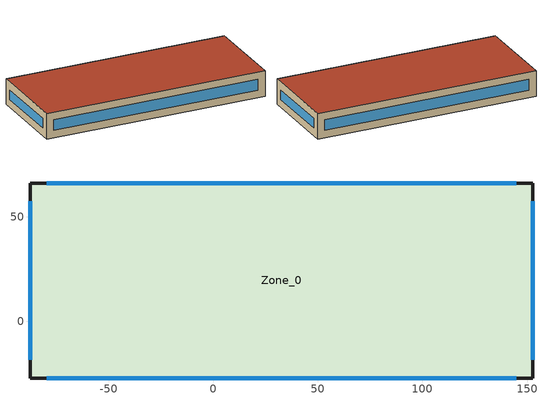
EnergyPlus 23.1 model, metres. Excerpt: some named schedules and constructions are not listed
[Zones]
Zone_0
 floor ground (Zone_0:f4UnderGroundSlabCF): -87.46,-27.04 -87.46,66.16 152.7,66.16 152.7,-27.04 z0
 wall outside (90.1-2019 Nonresidential CZ 4 Exterior Wall (Mass)): -87.46,-27.04 152.7,-27.04 152.7,66.16 -87.46,66.16 -87.46,-27.04 z0:27.67
 window (90.1-2019 Nonresidential CZ 0 Glazing (Operable)): -79.55,-27.04 144.79,-27.04 / 144.79,66.16 -79.55,66.16 z7.91:19.76; 152.7,-18.31 152.7,57.44 / -87.46,57.44 -87.46,-18.31 z8.73:18.94
 roof outside (90.1-2019 Nonresidential CZ 4 Exterior Roof (Mass)): -87.46,-27.04 152.7,-27.04 152.7,66.16 -87.46,66.16 z27.67
[Schedule:Day:Hourly]
717a41da-ffe7-4af1-9fac-dda5ccc8cb76: Fraction, 1, 0, 0, 0, 0, 0, 1, 0, 0, 0, 0, 1, 1, 1, 1, 1, 1, 1, 1, 1, 1, 1, 1, 1
ec3f7ab1-60f6-4629-ba52-d8ef03a434de: Fraction, 1, 1, 1, 0, 1, 0, 0, 1, 1, 1, 1, 0, 1, 0, 0, 0, 0, 0, 0, 1, 1, 1, 1, 1
7ab7b747-ad9e-4f04-a818-c447b2f3430d: Fraction, 1, 1, 1, 0, 0, 0, 1, 1, 1, 1, 1, 1, 0, 0, 0, 0, 1, 1, 1, 1, 1, 1, 1, 1
fe134514-286b-42bf-9ab6-536cfdbe8934: Fraction, 1, 0, 0, 0, 0, 1, 0, 0, 1, 1, 1, 0, 0, 0, 0, 0, 0, 0, 0, 1, 1, 1, 1, 1
4b04afbd-0a3b-4075-bf84-5006bbe85b22: Fraction, 1, 1, 0, 0, 0, 1, 1, 0, 1, 1, 0, 0, 0, 0, 0, 0, 0, 0, 0, 0, 1, 1, 1, 1
dc261948-b807-4291-8a62-a28e4d607e17: Fraction, 1, 1, 1, 1, 1, 1, 1, 0, 1, 1, 0, 0, 0, 0, 0, 0, 1, 0, 0, 0, 0, 0, 1, 1
262e92c8-e6ae-4ebe-bec4-6f29e294055d: Fraction, 1, 1, 1, 1, 1, 1, 1, 1, 1, 0, 1, 0, 0, 0, 1, 1, 1, 1, 1, 1, 1, 1, 0, 0
3d95da10-de1d-4553-810f-1eea0107d205: Fraction, 0, 0, 0, 0, 0, 0, 0, 0, 0, 1, 0, 1, 1, 0, 1, 1, 1, 1, 1, 0, 1, 1, 1, 0
e7a18dd5-fa11-440c-906b-d237decea714: Fraction, 0, 0, 0, 0, 0, 0, 0, 0, 1, 1, 1, 0, 0, 0, 1, 1, 0, 0, 1, 1, 1, 1, 1, 0
57d26041-5fd2-4acf-bebb-1727cf06b7f0: Fraction, 1, 1, 1, 1, 1, 1, 1, 1, 1, 1, 0, 1, 0, 0, 0, 1, 1, 1, 1, 1, 1, 1, 1, 1
39504725-2fe0-4df6-b784-4f56adefe891: Fraction, 1, 0, 0, 0, 0, 0, 0, 0, 0, 1, 0, 0, 0, 0, 0, 1, 1, 1, 1, 0, 1, 0, 0, 0
191191f6-5de9-4ce2-9f15-d7f12dbf4590: Fraction, 1, 1, 1, 1, 0, 0, 0, 0, 0, 0, 0, 1, 1, 1, 1, 1, 1, 1, 0, 1, 1, 1, 1, 1
c470fd26-3a3d-46a1-8b84-1748552a26db: Fraction, 1, 0, 1, 1, 0, 1, 1, 0, 1, 1, 0, 0, 0, 1, 1, 0, 1, 1, 1, 1, 1, 1, 1, 1
7d842eaf-5835-4c8c-9834-2a2c727a0b77: Fraction, 1, 1, 1, 1, 0, 0, 0, 0, 1, 1, 0, 0, 1, 1, 1, 1, 1, 1, 1, 1, 1, 1, 1, 1
dbfd0c5f-44c8-4c5d-884c-12a0a25fd249: Fraction, 1, 1, 1, 1, 1, 0, 1, 1, 1, 0, 1, 0, 0, 0, 0, 0, 1, 1, 1, 1, 1, 1, 1, 0
852de672-05df-432d-babb-a512d75d9fec: Fraction, 0, 0, 0, 0, 0, 0, 0, 0, 1, 0, 0, 0, 0, 0, 0, 0, 1, 1, 1, 1, 1, 1, 1, 1
044fd030-34a2-48f2-9beb-1f5cd5e6fb20: Fraction, 1, 1, 1, 1, 1, 1, 1, 1, 1, 0, 0, 0, 0, 0, 0, 1, 1, 1, 1, 1, 1, 1, 1, 1
245274f5-88d8-4b88-a404-b74161f12ca3: Fraction, 1, 0, 1, 1, 0, 0, 0, 0, 1, 0, 0, 0, 0, 0, 0, 0, 0, 0, 1, 1, 1, 1, 1, 1
2a82fbba-32b3-41a7-88ee-c701e1125dcc: Fraction, 1, 1, 0, 0, 0, 0, 0, 0, 1, 1, 1, 1, 1, 0, 1, 0, 0, 1, 1, 1, 1, 1, 1, 1
1cf30e80-318c-44b8-854b-9f9cfd00adb3: Fraction, 1, 1, 0, 0, 0, 0, 0, 0, 0, 0, 1, 1, 1, 1, 1, 1, 1, 1, 1, 1, 0, 1, 1, 1
16ca8615-04ef-446c-878c-a811ebf08565: Fraction, 0, 0, 0, 0, 0, 1, 1, 1, 1, 1, 1, 0, 0, 0, 0, 0, 0, 1, 1, 1, 1, 1, 1, 1
3db02edd-9937-4fc6-94fb-e2e689e10a45: Fraction, 1, 0, 0, 0, 0, 0, 0, 1, 1, 1, 1, 1, 1, 1, 1, 1, 0, 0, 0, 0, 0, 0, 0, 0
a9a54546-6330-4667-9d32-92b8829f63e9: Fraction, 1, 0, 1, 1, 0, 1, 1, 1, 1, 1, 1, 1, 0, 1, 1, 1, 1, 1, 1, 1, 1, 1, 1, 1
32127013-a4dd-49f1-8e1d-c90d5e5fec17: Fraction, 1, 0, 0, 0, 0, 0, 0, 0, 0, 0, 1, 1, 1, 1, 1, 0, 0, 1, 1, 1, 1, 1, 1, 1
8476f279-2df9-4d87-9dbf-50be2a4851ee: Fraction, 0, 0, 0, 1, 0, 0, 0, 0, 1, 1, 0, 0, 0, 0, 0, 0, 0, 0, 1, 1, 1, 1, 1, 1
6dc17dce-8948-4c42-b467-2d97d1337122: Fraction, 1, 0, 1, 1, 1, 1, 1, 1, 1, 1, 0, 1, 1, 1, 0, 0, 0, 0, 0, 1, 1, 1, 1, 0
c53a5300-ce9d-4195-9e7c-9492ed0459ce: Fraction, 0, 0, 0, 0, 0, 1, 0, 0, 0, 1, 1, 1, 1, 0, 0, 1, 1, 1, 1, 1, 1, 1, 1, 0
d468c333-069f-4cca-9ff7-a5e9266f29f5: Fraction, 0, 0, 0, 0, 0, 0, 1, 1, 1, 1, 1, 0, 0, 0, 0, 0, 0, 1, 1, 1, 1, 1, 1, 1
ec7ac577-2442-4894-b6fa-31a569578932: Fraction, 1, 0, 0, 0, 0, 0, 0, 1, 1, 1, 1, 0, 0, 0, 0, 1, 1, 1, 1, 1, 1, 1, 1, 1
8f59c90f-1d62-4aeb-a3e7-011068e1d1aa: Fraction, 1, 1, 0, 0, 0, 0, 0, 1, 1, 1, 0, 0, 0, 0, 1, 1, 1, 1, 1, 1, 1, 1, 1, 1
9df1cf1c-4efd-4313-a1a1-aa12ee877e87: Fraction, 0, 0, 0, 0, 0, 0, 0, 1, 1, 0, 0, 0, 1, 1, 1, 1, 1, 1, 1, 1, 1, 1, 1, 1
64fa84e0-e3e6-4df5-9b56-e1e0c3e93efd: Fraction, 0, 0, 0, 0, 0, 0, 0, 0, 1, 0, 0, 1, 1, 1, 0, 0, 1, 1, 1, 1, 1, 1, 1, 1
d68ad467-4783-4696-8718-fa98da7a48ab: Fraction, 1, 1, 1, 0, 0, 0, 1, 1, 1, 0, 0, 0, 0, 0, 0, 0, 0, 0, 1, 1, 1, 1, 1, 1
0f1c64c0-de80-4270-9deb-121a3e24d5b9: Fraction, 1, 1, 1, 1, 1, 1, 1, 0, 0, 0, 0, 1, 1, 1, 1, 1, 1, 1, 1, 1, 1, 1, 1, 0
68f1c721-51ef-4fde-b8dc-0ae52e49ce34: Fraction, 0, 0, 0, 0, 0, 0, 0, 0, 1, 1, 1, 0, 0, 0, 0, 1, 1, 1, 0, 0, 0, 0, 0, 0
7ed7c955-26e7-4935-978f-42ca0708ca37: Fraction, 0, 0, 0, 0, 0, 0, 0, 0, 0, 0, 0, 0, 0, 0, 0, 1, 1, 1, 1, 0, 0, 0, 1, 0
9840201e-6b5d-43aa-a6fc-16c6d9adba59: Fraction, 0, 0, 0, 0, 0, 0, 0, 0, 1, 1, 0, 0, 1, 0, 1, 1, 1, 1, 1, 1, 1, 1, 1, 0
9f804358-deeb-47ad-84c9-c0f9822b9f85: Fraction, 0, 0, 0, 0, 0, 0, 0, 1, 1, 1, 0, 1, 1, 1, 1, 1, 1, 1, 1, 0, 0, 0, 0, 0
9c954632-15ea-49aa-8575-3c788d749ff2: Fraction, 0, 0, 0, 0, 0, 1, 1, 1, 1, 1, 0, 0, 0, 0, 0, 0, 0, 1, 1, 1, 1, 1, 1, 1
bc003f52-6ca1-4c3a-8d50-098ca9a2326e: Fraction, 0, 0, 0, 0, 0, 0, 0, 0, 0, 0, 1, 1, 1, 1, 1, 1, 0, 1, 1, 1, 1, 1, 1, 1
ff9e3698-7997-4781-97b9-66d7f2305022: Fraction, 0, 0, 0, 0, 0, 0, 0, 0, 0, 0, 0, 0, 1, 1, 1, 1, 1, 1, 1, 1, 1, 0, 0, 0
f91e47ff-e7b7-4f4a-8e63-dc424d119a68: Fraction, 0, 0, 0, 0, 0, 0, 0, 1, 1, 1, 0, 0, 0, 0, 0, 0, 0, 1, 1, 1, 1, 0, 0, 0
4b8c2cc4-aee9-4d6c-a1b6-73be3df62073: Fraction, 0, 0, 0, 0, 0, 0, 0, 0, 1, 1, 0, 0, 0, 0, 1, 0, 0, 0, 0, 0, 0, 0, 0, 0
08e4f972-2154-4abc-8bcd-089b311340fa: Fraction, 0, 0, 0, 0, 0, 0, 0, 0, 0, 1, 1, 1, 1, 0, 1, 1, 1, 1, 1, 1, 1, 1, 1, 1
b77cdc18-57a1-47d1-a619-1a80fc80b55c: Fraction, 0, 0, 0, 0, 0, 0, 0, 0, 1, 0, 0, 0, 0, 0, 0, 0, 0, 1, 0, 0, 0, 0, 0, 0
42ff8091-fe4c-4a4f-8e9c-29afd01f2412: Fraction, 0, 0, 0, 0, 0, 0, 0, 0, 1, 1, 0, 0, 0, 0, 0, 0, 1, 1, 1, 1, 1, 1, 0, 0
2d2ea933-c9f2-470f-ab33-1f053ed2f92a: Fraction, 0, 0, 0, 0, 0, 0, 0, 1, 1, 1, 0, 0, 0, 1, 1, 1, 1, 0, 0, 0, 0, 0, 0, 0
0bb8fb8e-b865-49cd-aaae-604dddab8188: Fraction, 0, 0, 0, 0, 0, 0, 0, 0, 1, 1, 0, 0, 0, 0, 0, 0, 0, 1, 1, 1, 1, 1, 1, 0
636ce8ac-780f-45d0-8298-25a76ff348b0: Fraction, 0, 0, 0, 0, 1, 0, 0, 1, 1, 1, 1, 0, 0, 0, 0, 0, 1, 1, 1, 1, 1, 1, 1, 1
650d6046-1f4c-40a1-ae37-2a9228be757c: Fraction, 1, 1, 1, 1, 1, 0, 0, 0, 1, 1, 1, 1, 1, 0, 1, 1, 1, 1, 1, 1, 1, 1, 1, 1
cade518a-9967-48b3-95dd-43aae9e8e40e: Fraction, 0, 0, 0, 0, 0, 0, 0, 0, 1, 1, 0, 0, 0, 0, 1, 1, 1, 1, 1, 1, 1, 1, 1, 1
936be2bc-88fd-4d8a-ac12-7951110f2a98: Fraction, 1, 1, 1, 1, 1, 1, 1, 0, 1, 1, 1, 1, 1, 0, 1, 1, 1, 1, 1, 1, 1, 1, 0, 0
3aae77c5-d6c5-4d83-8120-a8c4eee41a79: Fraction, 0, 0, 0, 0, 0, 0, 0, 0, 1, 1, 1, 0, 1, 1, 1, 1, 1, 1, 1, 1, 1, 0, 0, 0
84d3d953-9bb9-4a62-8d1a-13d2a3dbb6d0: Fraction, 0, 0, 0, 0, 0, 0, 0, 0, 1, 1, 1, 1, 0, 0, 0, 1, 1, 1, 1, 1, 1, 1, 0, 0
de4f0485-656e-426f-99a3-b30d14774593: Fraction, 0, 0, 0, 0, 0, 0, 0, 0, 0, 1, 1, 1, 0, 0, 1, 1, 1, 1, 1, 0, 0, 0, 0, 0
5e64e222-3733-4e0f-a430-91cac958cb3a: Fraction, 0, 0, 0, 0, 0, 0, 0, 0, 1, 0, 1, 1, 0, 0, 0, 0, 0, 0, 0, 0, 0, 0, 0, 0
e5f4d583-a0fd-4136-a6ef-ed2918c56dc0: Fraction, 0, 0, 0, 0, 0, 0, 0, 0, 1, 1, 0, 1, 1, 1, 1, 1, 1, 1, 0, 0, 0, 0, 0, 0
99e941f2-29a9-4fe4-adc0-21bb64176344: Fraction, 0, 0, 0, 0, 0, 0, 0, 0, 0, 1, 1, 1, 1, 0, 1, 1, 1, 1, 0, 0, 0, 0, 0, 0
70d297ae-8cd3-4d59-bc66-a4fc49fa5669: Fraction, 0, 0, 0, 0, 0, 0, 0, 0, 0, 1, 1, 1, 0, 1, 1, 1, 1, 1, 1, 1, 1, 1, 1, 0
28545a8b-091b-457d-aa02-02b9aae302a6: Fraction, 0, 0, 0, 0, 0, 0, 0, 0, 0, 1, 1, 1, 0, 0, 0, 0, 1, 0, 0, 0, 0, 0, 0, 0
6d664dcb-d4e7-4471-b960-98d419d14b42: Fraction, 0, 0, 0, 0, 0, 0, 0, 0, 1, 1, 0, 0, 1, 1, 1, 1, 0, 0, 0, 0, 0, 0, 0, 0
0ebb14dc-a86e-4e33-be68-1149d194d8f2: Fraction, 0, 0, 0, 0, 0, 0, 0, 0, 1, 1, 1, 1, 0, 0, 0, 0, 0, 0, 0, 0, 0, 0, 0, 0
1c7be9b5-f4ae-4cdd-8c68-dd4a9faf1da6: Fraction, 0, 0, 0, 0, 0, 0, 0, 0, 1, 1, 1, 1, 1, 1, 1, 0, 0, 0, 0, 0, 0, 0, 0, 0
d582349a-febf-4e87-bfdf-53cf6892c641: Fraction, 0, 0, 0, 0, 0, 0, 0, 0, 0, 0, 0, 0, 0, 0, 0, 1, 1, 1, 0, 0, 0, 0, 0, 0
a934b9b6-5192-4efd-8442-7eb44e308055: Fraction, 0, 0, 0, 0, 0, 0, 0, 0, 1, 0, 0, 0, 0, 0, 0, 0, 0, 0, 0, 0, 0, 0, 0, 0
ef7dc839-5c17-4382-87eb-43eff6aec46a: Fraction, 0, 0, 0, 0, 0, 0, 0, 0, 0, 1, 1, 1, 1, 1, 1, 1, 0, 0, 1, 1, 1, 1, 0, 0
b43604e9-5c68-4aad-884b-03f6b6e98421: Fraction, 0, 0, 0, 0, 0, 0, 0, 1, 1, 1, 0, 0, 0, 0, 0, 0, 0, 1, 1, 1, 1, 1, 1, 1
85ad1b2d-827d-4722-8f78-65d7362f4822: Fraction, 1, 0, 0, 0, 0, 0, 0, 0, 1, 1, 0, 1, 0, 0, 0, 1, 1, 1, 1, 1, 1, 1, 1, 0
8f6438df-8ff1-4f1d-8606-e82f4493487f: Fraction, 0, 0, 0, 0, 0, 0, 0, 0, 1, 1, 1, 0, 0, 0, 1, 1, 1, 0, 0, 0, 0, 0, 0, 0
1429368b-313c-4ec6-84f8-8433542c9990: Fraction, 0, 0, 0, 0, 0, 0, 0, 0, 1, 1, 0, 0, 0, 0, 0, 0, 0, 0, 1, 1, 1, 1, 0, 0
ca68e81c-5b8a-49c4-bb1a-1365209225a0: Fraction, 0, 0, 0, 0, 0, 0, 0, 0, 1, 1, 0, 1, 1, 1, 0, 0, 0, 0, 0, 0, 0, 0, 0, 0
adfd528d-8058-4eb6-9514-a3ec7367f503: Fraction, 0, 0, 0, 0, 0, 0, 0, 0, 1, 1, 1, 0, 0, 1, 1, 1, 1, 1, 1, 1, 0, 0, 0, 0
1d4e2928-54df-4a38-a073-ce61a3be9138: Fraction, 0, 0, 0, 0, 0, 0, 0, 0, 1, 1, 0, 0, 0, 0, 1, 1, 0, 1, 1, 1, 1, 0, 0, 0
ae94a0ab-5d82-4c69-8417-efd872964e08: Fraction, 0, 0, 0, 0, 0, 0, 0, 0, 0, 1, 0, 0, 0, 0, 0, 0, 0, 1, 1, 1, 1, 1, 0, 0
76c0017a-1b71-4a88-8d07-ce2e6f7c4ecf: Fraction, 0, 0, 0, 0, 0, 0, 0, 0, 1, 1, 0, 0, 0, 1, 0, 0, 1, 1, 0, 0, 0, 0, 0, 0
4f7fad6f-a7f1-4606-87b5-e5414d1bf4df: Fraction, 0, 0, 0, 0, 0, 0, 0, 0, 0, 1, 1, 1, 1, 0, 1, 1, 1, 1, 1, 1, 1, 0, 0, 0
e591abab-4217-4ab4-8263-263071c4c640: Fraction, 0, 0, 0, 0, 0, 0, 0, 0, 1, 1, 1, 0, 0, 0, 0, 1, 1, 1, 1, 1, 1, 1, 1, 1
36498e5a-567a-4fa5-aab9-c6e7c76c6094: Fraction, 1, 0, 0, 0, 0, 0, 0, 1, 1, 1, 0, 0, 0, 0, 1, 1, 1, 1, 1, 1, 0, 0, 0, 1
102e40df-3d27-47bd-b632-3a61bde901f9: Fraction, 1, 1, 1, 1, 1, 1, 1, 1, 1, 1, 1, 0, 0, 1, 1, 0, 1, 1, 1, 1, 1, 1, 1, 1
13f67087-9d5a-4f05-98bf-c85406d81a6b: Fraction, 1, 1, 1, 1, 1, 1, 1, 1, 1, 1, 1, 0, 0, 0, 0, 1, 1, 1, 1, 1, 1, 1, 1, 1
d39f9d4c-c4f1-4d17-9ff0-dfc84307ed2e: Fraction, 1, 1, 1, 1, 1, 1, 1, 1, 1, 1, 1, 0, 1, 1, 1, 1, 1, 1, 1, 1, 1, 1, 1, 1
3f9305d3-aec2-4c55-acb5-45271be9b62a: Fraction, 1, 1, 1, 1, 0, 1, 1, 1, 1, 1, 1, 0, 0, 0, 1, 1, 1, 1, 1, 1, 1, 1, 1, 1
26de2bf0-ce6c-42b0-bd17-18efd2da4b35: Fraction, 1, 1, 1, 1, 0, 1, 1, 1, 1, 1, 1, 0, 0, 0, 1, 0, 0, 0, 1, 1, 0, 0, 0, 0
5792ed6c-1513-4d0c-a812-1265d99e1727: Fraction, 0, 0, 0, 1, 0, 0, 0, 0, 1, 0, 0, 0, 0, 0, 0, 0, 0, 0, 0, 0, 0, 0, 0, 0
9e7b21ad-5c1d-47d6-a5be-3a75f3c6f9c7: Fraction, 0, 0, 0, 0, 0, 0, 0, 0, 0, 1, 1, 1, 0, 0, 1, 1, 0, 0, 0, 0, 0, 0, 0, 0
bb2b706d-6ed4-4aed-9363-7680b9f17752: Fraction, 0, 0, 0, 0, 0, 0, 0, 0, 0, 1, 1, 0, 0, 1, 0, 1, 0, 0, 1, 0, 1, 1, 0, 1
54b0c608-395a-472c-ab84-e7245d627007: Fraction, 1, 0, 0, 0, 0, 0, 0, 0, 0, 0, 0, 0, 0, 1, 1, 1, 1, 1, 1, 1, 0, 0, 0, 0
da6dab6d-d5e6-4160-b5d7-9863528dcace: Fraction, 0, 0, 0, 0, 0, 0, 0, 0, 0, 0, 0, 0, 1, 1, 1, 1, 1, 1, 1, 0, 0, 0, 0, 0
80bb3123-e2f7-48a7-a40a-2b1f3792e924: Fraction, 0, 0, 0, 0, 0, 0, 0, 0, 0, 0, 0, 0, 0, 0, 1, 0, 0, 0, 1, 0, 0, 0, 0, 0
04ad171d-1c60-4eab-ad27-120c50318ed8: Fraction, 0, 0, 0, 0, 0, 0, 0, 0, 0, 1, 1, 1, 1, 1, 1, 1, 1, 1, 1, 1, 0, 0, 0, 0
7ee02647-a881-449b-a010-8d8439dda956: Fraction, 0, 0, 0, 0, 0, 0, 0, 0, 1, 1, 1, 1, 0, 0, 0, 0, 1, 1, 1, 1, 1, 1, 0, 1
e7fda1cf-6d02-472a-b21e-01fd1c0ad5c8: Fraction, 0, 0, 0, 0, 0, 0, 0, 0, 0, 0, 1, 0, 0, 0, 0, 1, 1, 1, 1, 1, 0, 0, 0, 1
7770f61e-83d6-4584-b773-29acdb7f5429: Fraction, 0, 0, 0, 0, 0, 0, 0, 0, 0, 1, 1, 1, 1, 0, 0, 0, 0, 0, 0, 0, 0, 0, 0, 0
50bb8341-f6e4-4ace-9613-0e08f359545a: Fraction, 0, 0, 0, 0, 0, 0, 0, 0, 0, 0, 1, 1, 1, 1, 1, 1, 1, 0, 1, 0, 0, 0, 0, 0
eef74e7f-2d64-46d5-a737-ea3276ac03a4: Fraction, 0, 0, 0, 0, 0, 0, 0, 0, 1, 1, 1, 1, 0, 1, 0, 1, 0, 0, 0, 0, 1, 0, 0, 0
74764778-7f76-423e-bfb3-d3d89d6404bd: Fraction, 0, 0, 0, 0, 0, 0, 0, 0, 1, 1, 1, 1, 0, 1, 1, 1, 1, 1, 1, 1, 1, 0, 0, 0
36a13245-10cb-4293-ad92-1a131736df52: Fraction, 0, 0, 0, 0, 0, 0, 0, 0, 1, 1, 1, 0, 1, 0, 0, 1, 1, 1, 1, 1, 1, 1, 1, 0
8ee180a2-a3cc-436f-b12c-4cc391bba253: Fraction, 0, 0, 1, 1, 0, 0, 1, 0, 1, 1, 1, 1, 0, 1, 1, 1, 1, 1, 1, 1, 1, 1, 1, 1
b765acc2-5b41-467a-9309-1f7015b0bb0f: Fraction, 1, 1, 0, 1, 1, 1, 0, 1, 1, 1, 1, 1, 1, 0, 0, 1, 1, 1, 1, 1, 1, 1, 1, 1
5ba55ae0-ae3b-4697-ab5f-fa83a7f7a779: Fraction, 1, 1, 1, 1, 1, 1, 1, 1, 1, 1, 1, 0, 0, 0, 0, 0, 1, 1, 1, 1, 1, 1, 0, 1
4fc97d4a-3b6e-4156-bc0b-b2d093087a8c: Fraction, 0, 0, 1, 1, 0, 1, 1, 0, 1, 1, 1, 0, 0, 0, 0, 1, 1, 1, 1, 1, 1, 1, 1, 1
95c5bf19-4273-4789-80ab-9bbb6cbe3ff5: Fraction, 1, 0, 1, 0, 0, 0, 0, 0, 1, 1, 1, 0, 0, 0, 0, 0, 1, 1, 1, 1, 1, 1, 1, 1
0b6d3868-2062-464f-bb80-4f148befed11: Fraction, 1, 0, 0, 0, 0, 0, 0, 0, 1, 1, 1, 1, 0, 0, 0, 0, 1, 1, 1, 1, 1, 1, 1, 1
4a9c0bbd-bbaf-4721-979e-bc3c71c047d7: Fraction, 1, 1, 1, 0, 0, 1, 1, 0, 1, 1, 1, 0, 0, 0, 0, 0, 1, 1, 1, 1, 1, 1, 1, 1
5547e62f-0fd4-468a-87d6-8cd2a4c8a666: Fraction, 1, 0, 0, 0, 0, 1, 1, 0, 1, 1, 1, 1, 1, 1, 1, 1, 1, 1, 1, 1, 1, 1, 0, 0
[Schedule:Year]
CoolAvail_Zone_0: Fraction, CoolAvail_Zone_0_0, 1, 1, 1, 7, CoolAvail_Zone_0_1, 1, 8, 1, 14, CoolAvail_Zone_0_2, 1, 15, 1, 21, CoolAvail_Zone_0_3, 1, 22, 1, 28, CoolAvail_Zone_0_4, 1, 29, 2, 4, CoolAvail_Zone_0_5, 2, 5, 2, 11, CoolAvail_Zone_0_6, 2, 12, 2, 18, CoolAvail_Zone_0_7, 2, 19, 2, 25, CoolAvail_Zone_0_8, 2, 26, 3, 4, CoolAvail_Zone_0_9, 3, 5, 3, 11, CoolAvail_Zone_0_10, 3, 12, 3, 18, CoolAvail_Zone_0_11, 3, 19, 3, 25, CoolAvail_Zone_0_12, 3, 26, 4, 1, CoolAvail_Zone_0_13, 4, 2, 4, 8, CoolAvail_Zone_0_14, 4, 9, 4, 15, CoolAvail_Zone_0_15, 4, 16, 4, 22, CoolAvail_Zone_0_16, 4, 23, 4, 29, CoolAvail_Zone_0_17, 4, 30, 5, 6, CoolAvail_Zone_0_18, 5, 7, 5, 13, CoolAvail_Zone_0_19, 5, 14, 5, 20, CoolAvail_Zone_0_20, 5, 21, 5, 27, CoolAvail_Zone_0_21, 5, 28, 6, 3, CoolAvail_Zone_0_22, 6, 4, 6, 10, CoolAvail_Zone_0_23, 6, 11, 6, 17, CoolAvail_Zone_0_24, 6, 18, 6, 24, CoolAvail_Zone_0_25, 6, 25, 7, 1, CoolAvail_Zone_0_26, 7, 2, 7, 8, CoolAvail_Zone_0_27, 7, 9, 7, 15, CoolAvail_Zone_0_28, 7, 16, 7, 22, CoolAvail_Zone_0_29, 7, 23, 7, 29, CoolAvail_Zone_0_30, 7, 30, 8, 5, CoolAvail_Zone_0_31, 8, 6, 8, 12, CoolAvail_Zone_0_32, 8, 13, 8, 19, CoolAvail_Zone_0_33, 8, 20, 8, 26, CoolAvail_Zone_0_34, 8, 27, 9, 2, CoolAvail_Zone_0_35, 9, 3, 9, 9, CoolAvail_Zone_0_36, 9, 10, 9, 16, CoolAvail_Zone_0_37, 9, 17, 9, 23, CoolAvail_Zone_0_38, 9, 24, 9, 30, CoolAvail_Zone_0_39, 10, 1, 10, 7, CoolAvail_Zone_0_40, 10, 8, 10, 14, CoolAvail_Zone_0_41, 10, 15, 10, 21, CoolAvail_Zone_0_42, 10, 22, 10, 28, CoolAvail_Zone_0_43, 10, 29, 11, 4, CoolAvail_Zone_0_44, 11, 5, 11, 11, CoolAvail_Zone_0_45, 11, 12, 11, 18, CoolAvail_Zone_0_46, 11, 19, 11, 25, CoolAvail_Zone_0_47, 11, 26, 12, 2, CoolAvail_Zone_0_48, 12, 3, 12, 9, CoolAvail_Zone_0_49, 12, 10, 12, 16, CoolAvail_Zone_0_50, 12, 17, 12, 23, CoolAvail_Zone_0_51, 12, 24, 12, 30, CoolAvail_Zone_0_52, 12, 31, 12, 31
[Schedule:Week:Daily]
CoolAvail_Zone_0_0: b90f37d2-93bd-4d8c-87e0-da1bc30338cf, 8873696e-14f9-4f57-8c2a-c3eae6c29d9b, fba49f59-9e97-476e-a9a8-b007af618a35, c3849a88-d7cd-4bb4-9b65-a3e5bc042ea5, e88699e4-e7c1-4590-a639-6cbb98bb90ae, 5d760b63-c2fe-4157-adfe-b9d921167067, a573ff58-95dc-4000-a53b-70144ae31664, b90f37d2-93bd-4d8c-87e0-da1bc30338cf, b90f37d2-93bd-4d8c-87e0-da1bc30338cf, b90f37d2-93bd-4d8c-87e0-da1bc30338cf, b90f37d2-93bd-4d8c-87e0-da1bc30338cf, b90f37d2-93bd-4d8c-87e0-da1bc30338cf
CoolAvail_Zone_0_1: f5cd93db-217b-4d89-aaef-cd0fb14f1732, 37cdba41-ba38-49c6-88fc-44df24b39b2f, b5712260-5373-494c-a05a-cc99c3dd4250, 755a5cde-aa8e-4045-90a8-3859c4101e25, a801f276-dad1-4af7-824e-e70dce448c17, e4be70d9-d401-4c7d-839c-a5ce731b474c, fd1fb38a-4fc0-4412-b943-ce6f0f62e98f, f5cd93db-217b-4d89-aaef-cd0fb14f1732, f5cd93db-217b-4d89-aaef-cd0fb14f1732, f5cd93db-217b-4d89-aaef-cd0fb14f1732, f5cd93db-217b-4d89-aaef-cd0fb14f1732, f5cd93db-217b-4d89-aaef-cd0fb14f1732
CoolAvail_Zone_0_2: ee29af10-8838-4828-a821-1646a0d1b14f, 6c95752f-16b3-4676-9e99-b1cbddb2f830, a801f276-dad1-4af7-824e-e70dce448c17, ed76673f-ec53-4f56-8deb-11926d4c27e2, 8873696e-14f9-4f57-8c2a-c3eae6c29d9b, 33df6b2b-ad1b-4fbb-8709-641094392cc0, 50c3866d-986d-45c7-a81b-77f5d9633d01, ee29af10-8838-4828-a821-1646a0d1b14f, ee29af10-8838-4828-a821-1646a0d1b14f, ee29af10-8838-4828-a821-1646a0d1b14f, ee29af10-8838-4828-a821-1646a0d1b14f, ee29af10-8838-4828-a821-1646a0d1b14f
CoolAvail_Zone_0_3: 1fbc89aa-aef2-448b-9c41-faed0cdbd883, a5c3b8ee-9ac3-4963-a4e4-bdb6e5bdeb3b, faa4d111-16cd-4378-ab84-9563b76d1b32, 8e6ce201-642d-415c-84eb-fdd4815ca7a7, 47d13c08-12f5-4b4f-a987-f3f7675d4e70, b90f37d2-93bd-4d8c-87e0-da1bc30338cf, c47da5bb-5d03-4faf-8273-ccc85d4ffb94, 1fbc89aa-aef2-448b-9c41-faed0cdbd883, 1fbc89aa-aef2-448b-9c41-faed0cdbd883, 1fbc89aa-aef2-448b-9c41-faed0cdbd883, 1fbc89aa-aef2-448b-9c41-faed0cdbd883, 1fbc89aa-aef2-448b-9c41-faed0cdbd883
CoolAvail_Zone_0_4: 590fa70b-219e-4fd5-acdb-afdfc18113b2, 52c7664b-7306-40e5-9988-c376de1cc327, 95434349-5f57-4402-9dd2-946d0129e0d8, 69c72c3e-49b7-4550-8100-e9830548dd3c, b9dffdee-59bf-42b2-b78e-e464d7f30957, 84890267-0b21-41a5-85ff-46bbdfb33b9b, 52c7664b-7306-40e5-9988-c376de1cc327, 590fa70b-219e-4fd5-acdb-afdfc18113b2, 590fa70b-219e-4fd5-acdb-afdfc18113b2, 590fa70b-219e-4fd5-acdb-afdfc18113b2, 590fa70b-219e-4fd5-acdb-afdfc18113b2, 590fa70b-219e-4fd5-acdb-afdfc18113b2
CoolAvail_Zone_0_5: d7c21d63-570a-47e5-8fa0-aa8dc00dfef7, 26c1abac-1264-48fb-a89a-ae0d91ddf282, c8e0d3f2-1e59-48f0-83e5-00d0ec881018, 6177e197-4b1b-4140-bf21-8628714ac24d, 043ef55a-2cbb-4720-b28a-36a3b8f8bcb7, 9e72141a-b856-4dc1-9fa0-7e47550ac8f8, 1a819f84-c57d-463d-b097-8db83fe48ef5, d7c21d63-570a-47e5-8fa0-aa8dc00dfef7, d7c21d63-570a-47e5-8fa0-aa8dc00dfef7, d7c21d63-570a-47e5-8fa0-aa8dc00dfef7, d7c21d63-570a-47e5-8fa0-aa8dc00dfef7, d7c21d63-570a-47e5-8fa0-aa8dc00dfef7
CoolAvail_Zone_0_6: da7d1df2-8323-4e4c-a684-b13be67e3eb2, 7068089c-5e81-467b-9aa3-a9af426c58fb, 2b9ebde3-656b-4f7a-b9b2-25f0d6bf90bc, 1e11088e-ea5f-4cb1-b0f8-4206d1187c8e, 2a0f16ae-47ae-403a-9c92-da0fb62faaf4, 62055563-2219-46ec-a14e-82a386cbae5f, 3675886d-3989-4e6a-92eb-16d241d52c2b, da7d1df2-8323-4e4c-a684-b13be67e3eb2, da7d1df2-8323-4e4c-a684-b13be67e3eb2, da7d1df2-8323-4e4c-a684-b13be67e3eb2, da7d1df2-8323-4e4c-a684-b13be67e3eb2, da7d1df2-8323-4e4c-a684-b13be67e3eb2
CoolAvail_Zone_0_7: 6fe6dce0-19d0-48cc-a342-6d0bad60b44b, ab20597b-5283-48ab-91fa-27b666bffa4e, e229d5c5-ce67-4324-929a-1a0fcfd62c8a, a6078b1c-75a8-4bae-afb6-056398ef94db, 6677e242-20e5-4384-bea8-e5b2921e176c, a02c5657-d98d-4e05-a6b9-0eae45282059, 19e530b8-4f6b-41c2-9f6a-fe19a61a8a22, 6fe6dce0-19d0-48cc-a342-6d0bad60b44b, 6fe6dce0-19d0-48cc-a342-6d0bad60b44b, 6fe6dce0-19d0-48cc-a342-6d0bad60b44b, 6fe6dce0-19d0-48cc-a342-6d0bad60b44b, 6fe6dce0-19d0-48cc-a342-6d0bad60b44b
CoolAvail_Zone_0_8: d99d77a2-bc0c-4a34-b2cc-d86b53d3e0f0, 3ad260d5-ce9e-445b-a32a-c3c0f150219e, bac20734-4c52-44d9-90e8-b7cd6040a455, 0e788b03-4161-4270-ad8b-b19be29486f7, 4f7ea44c-b806-4a5d-b74b-53b4b89401bb, b7f59f5e-2f81-4221-b5be-ae4a444a7faf, 9c6b36ff-6922-441f-b616-ca51e3ea83fb, d99d77a2-bc0c-4a34-b2cc-d86b53d3e0f0, d99d77a2-bc0c-4a34-b2cc-d86b53d3e0f0, d99d77a2-bc0c-4a34-b2cc-d86b53d3e0f0, d99d77a2-bc0c-4a34-b2cc-d86b53d3e0f0, d99d77a2-bc0c-4a34-b2cc-d86b53d3e0f0
CoolAvail_Zone_0_9: 5f8823c1-4a98-4b3e-bd98-eece22ab898a, a2847150-9c41-46cd-b179-2de74d46091c, 9c6b36ff-6922-441f-b616-ca51e3ea83fb, 3c173a1f-dcb3-4c1c-8a5f-eb0a880cd889, 0dc08a8b-688f-4c93-8725-c5140fe6d6e9, f9791cdc-21c0-4f33-a7a9-34456759e869, 0649e038-ad3b-4a01-9127-8c7448a4b627, 5f8823c1-4a98-4b3e-bd98-eece22ab898a, 5f8823c1-4a98-4b3e-bd98-eece22ab898a, 5f8823c1-4a98-4b3e-bd98-eece22ab898a, 5f8823c1-4a98-4b3e-bd98-eece22ab898a, 5f8823c1-4a98-4b3e-bd98-eece22ab898a
CoolAvail_Zone_0_10: ec252249-3fd0-4d5e-915c-c31a704a66e8, 9c6b36ff-6922-441f-b616-ca51e3ea83fb, 6c3ef4d9-2b40-4270-9f2d-8467c801adf3, 25303530-7636-4d76-b280-180ddb642fc7, 458b4975-a645-44b9-a003-576d1311c714, 6eab1e5e-fe7d-46f6-9c42-b73d95b2e579, 64306706-068d-4feb-9d8b-37b1ece6e056, ec252249-3fd0-4d5e-915c-c31a704a66e8, ec252249-3fd0-4d5e-915c-c31a704a66e8, ec252249-3fd0-4d5e-915c-c31a704a66e8, ec252249-3fd0-4d5e-915c-c31a704a66e8, ec252249-3fd0-4d5e-915c-c31a704a66e8
CoolAvail_Zone_0_11: 9c6b36ff-6922-441f-b616-ca51e3ea83fb, 0b72240d-f345-4c56-b313-747412dcad21, a13eb18d-3abf-41d8-8622-676561d5ff38, e5348ad0-5692-4d14-9a4e-9323d5357bab, 08257637-2b4a-4e5d-bbf7-71740a8d7709, e431b6a8-f15e-493a-b573-05c3d7392ebd, f2ada5c2-5230-4ef7-8fa9-5d4e80e0d972, 9c6b36ff-6922-441f-b616-ca51e3ea83fb, 9c6b36ff-6922-441f-b616-ca51e3ea83fb, 9c6b36ff-6922-441f-b616-ca51e3ea83fb, 9c6b36ff-6922-441f-b616-ca51e3ea83fb, 9c6b36ff-6922-441f-b616-ca51e3ea83fb
CoolAvail_Zone_0_12: a55410a6-62e5-4c9c-84fd-b19b39383f66, 2c846639-bcda-4ab3-9ae1-3ffd59082aab, f2c72376-074d-4a5b-a5c1-68b15c8caa68, 2cd0b41d-efe2-4378-9634-45aa31d2e5f1, e0f2f843-c9da-45e7-9222-39ed61bf8bb5, f33ec94f-36a9-4424-9b8f-41aea3e63c4f, f3891e68-3849-4b30-8d81-1c7ff47e2541, a55410a6-62e5-4c9c-84fd-b19b39383f66, a55410a6-62e5-4c9c-84fd-b19b39383f66, a55410a6-62e5-4c9c-84fd-b19b39383f66, a55410a6-62e5-4c9c-84fd-b19b39383f66, a55410a6-62e5-4c9c-84fd-b19b39383f66
CoolAvail_Zone_0_13: 65dc13f8-878e-45f2-bac6-a05a24e2cb2d, 012bbbc0-897c-428d-a1dc-2b113f10c114, 8cd9af41-7036-4f59-b6e0-79af10e8de9e, 4087f913-786c-4a89-b5d8-415ea4aca20d, 0877480b-29bc-464b-af70-24f08b3d53d1, f84d4ab5-cc9e-4aaf-893b-0b56093b4005, 7a454fb0-93fc-4c60-9c2b-c7ee6460132e, 65dc13f8-878e-45f2-bac6-a05a24e2cb2d, 65dc13f8-878e-45f2-bac6-a05a24e2cb2d, 65dc13f8-878e-45f2-bac6-a05a24e2cb2d, 65dc13f8-878e-45f2-bac6-a05a24e2cb2d, 65dc13f8-878e-45f2-bac6-a05a24e2cb2d
CoolAvail_Zone_0_14: f5883f8f-e5b2-4a33-baa9-af9679f2eb41, fbb10c16-ab42-4b19-9670-7dee18d56037, aa33f519-3974-4a86-b12a-1692d193017e, 3cfc8919-bf56-41aa-bf0d-1565399e1d19, 920c0571-9c43-4f72-acf8-2dbfa78ff288, 40f2b359-6cb3-44f2-a6d1-77227d4e4641, b71dd914-148a-453d-ad26-d5943df26317, f5883f8f-e5b2-4a33-baa9-af9679f2eb41, f5883f8f-e5b2-4a33-baa9-af9679f2eb41, f5883f8f-e5b2-4a33-baa9-af9679f2eb41, f5883f8f-e5b2-4a33-baa9-af9679f2eb41, f5883f8f-e5b2-4a33-baa9-af9679f2eb41
CoolAvail_Zone_0_15: 6f5ff69f-ca1d-454c-ae90-37de76ef5d3d, ea121849-8503-40ba-9f01-f88b76652dd7, 08e82402-f4b8-4472-9912-efeab259ab83, 6ebf8d6c-98aa-46eb-8411-c932267051c6, 21088bcf-1532-44d3-b1f8-fbed548301f8, 4dc74958-391a-4497-b514-496f84d3e88e, 23d3a9e0-d4b1-495d-8769-afcfd259729f, 6f5ff69f-ca1d-454c-ae90-37de76ef5d3d, 6f5ff69f-ca1d-454c-ae90-37de76ef5d3d, 6f5ff69f-ca1d-454c-ae90-37de76ef5d3d, 6f5ff69f-ca1d-454c-ae90-37de76ef5d3d, 6f5ff69f-ca1d-454c-ae90-37de76ef5d3d
CoolAvail_Zone_0_16: 4d4f0801-0401-46c2-a9bd-48c5cdad345d, 98c350d7-b618-4ee2-8b21-854a6e57a406, 72f53e8e-b01d-4533-94d8-6621b01325d2, 80f04da2-fbd8-48a3-9736-0a84e027210d, f4202ca6-b6af-4779-a847-b5880199fda7, 87d42fa6-fd54-46c5-ac19-8180a9306a22, b88edc8a-5f31-456e-b04e-925a1066dc36, 4d4f0801-0401-46c2-a9bd-48c5cdad345d, 4d4f0801-0401-46c2-a9bd-48c5cdad345d, 4d4f0801-0401-46c2-a9bd-48c5cdad345d, 4d4f0801-0401-46c2-a9bd-48c5cdad345d, 4d4f0801-0401-46c2-a9bd-48c5cdad345d
CoolAvail_Zone_0_17: 29110975-8c9b-48b2-af7f-2eb6d232de96, 1bd36dbb-fe98-4fe1-8629-ba9b7270c2dd, 4bf7d4d4-7fa5-416e-8213-1cea4a03f282, dba21124-81ba-487a-aaba-34151d7f376c, b818dff0-2eb6-4d4a-b14e-510d6987d135, 7c7b08a4-f480-4e45-bcd1-cabd984c780b, 37c669e5-f978-423d-868e-d9c55013c7d0, 29110975-8c9b-48b2-af7f-2eb6d232de96, 29110975-8c9b-48b2-af7f-2eb6d232de96, 29110975-8c9b-48b2-af7f-2eb6d232de96, 29110975-8c9b-48b2-af7f-2eb6d232de96, 29110975-8c9b-48b2-af7f-2eb6d232de96
CoolAvail_Zone_0_18: 4ef7fbcd-e17a-4fca-8b8d-4f3a213db4cf, a512dd22-97fa-492d-9bf8-a1ddf3e37cac, 1580e290-a8b9-4175-949a-b1c151115ce1, 4ef7fbcd-e17a-4fca-8b8d-4f3a213db4cf, 36dcc92c-3f09-48e9-b7aa-af4828cb147e, cfe5937b-2ecb-49f5-89ce-e80c49faab84, f090821b-f758-4b51-8e9f-e86fbe1853a0, 4ef7fbcd-e17a-4fca-8b8d-4f3a213db4cf, 4ef7fbcd-e17a-4fca-8b8d-4f3a213db4cf, 4ef7fbcd-e17a-4fca-8b8d-4f3a213db4cf, 4ef7fbcd-e17a-4fca-8b8d-4f3a213db4cf, 4ef7fbcd-e17a-4fca-8b8d-4f3a213db4cf
CoolAvail_Zone_0_19: 3ca3d48b-a1db-4922-8a38-e050e4b9906a, 7b7a4351-7c1a-4785-9b27-9078b7690157, 8d45f35f-9952-4904-86d9-d4200d30aaf8, 735004e8-04d6-4ed2-b310-256bf6e66d72, 23744c5a-9797-4c3b-9efe-c979b801bb19, a5085f43-3c8f-44f8-b4d6-4229fd3b3687, 151bdafc-51eb-4add-a974-bb93ece697e2, 3ca3d48b-a1db-4922-8a38-e050e4b9906a, 3ca3d48b-a1db-4922-8a38-e050e4b9906a, 3ca3d48b-a1db-4922-8a38-e050e4b9906a, 3ca3d48b-a1db-4922-8a38-e050e4b9906a, 3ca3d48b-a1db-4922-8a38-e050e4b9906a
CoolAvail_Zone_0_20: 919eb099-e401-4260-91c8-f8fa14b06809, d48f8083-5dd5-47ad-a9d2-a8f98e92a44a, 3ca3d48b-a1db-4922-8a38-e050e4b9906a, d328f97e-bc9d-4014-889f-7fabadf5b219, 17c977ad-ba38-4c6c-a471-bee388902be4, 40776db0-c189-43dc-b8e1-dc178fb9398b, a6a61ef6-ee18-4df2-b05d-f358e6255608, 919eb099-e401-4260-91c8-f8fa14b06809, 919eb099-e401-4260-91c8-f8fa14b06809, 919eb099-e401-4260-91c8-f8fa14b06809, 919eb099-e401-4260-91c8-f8fa14b06809, 919eb099-e401-4260-91c8-f8fa14b06809
CoolAvail_Zone_0_21: 2c6c3bfc-515f-4a73-ae50-6466dbea9c32, 26c1abac-1264-48fb-a89a-ae0d91ddf282, 7adac6e0-f03e-409a-9c2c-73d23141b1be, e611b05c-f3d0-45cd-91b1-5f15d232b5f5, 8ab6ea0e-18c6-4610-abaa-ce93ecde7a09, bec9d0af-7f85-4f4f-9b6e-f64fa78e7055, b2948f26-f388-4075-9728-cedd39adc3e6, 2c6c3bfc-515f-4a73-ae50-6466dbea9c32, 2c6c3bfc-515f-4a73-ae50-6466dbea9c32, 2c6c3bfc-515f-4a73-ae50-6466dbea9c32, 2c6c3bfc-515f-4a73-ae50-6466dbea9c32, 2c6c3bfc-515f-4a73-ae50-6466dbea9c32
CoolAvail_Zone_0_22: 66a8d0a3-2e27-47a7-9238-d495b71500ba, 30d17a45-0781-4f49-925f-df10905fa27c, cd0f4130-190d-4a55-9eec-4211195c8546, 5931306d-2353-4a27-a722-5f32fef91065, e1dc75af-657c-4eec-a3ee-95a8d4e02d98, 86921209-f2bb-416c-9ffb-d0a21fdceb95, d9c8e21d-0fa8-43c6-ac89-1554ad9318e0, 66a8d0a3-2e27-47a7-9238-d495b71500ba, 66a8d0a3-2e27-47a7-9238-d495b71500ba, 66a8d0a3-2e27-47a7-9238-d495b71500ba, 66a8d0a3-2e27-47a7-9238-d495b71500ba, 66a8d0a3-2e27-47a7-9238-d495b71500ba
CoolAvail_Zone_0_23: 50f68ef3-7f4e-46b3-889a-64d06f73a305, 93429fd6-6bec-41c7-ad11-9ecd2e1ed956, ae61524a-e318-4aac-bfa6-4825eee2d1f2, 5116c529-b3a1-44b5-89a2-ceb89d22ff0d, 1c340589-0eea-4ad8-a033-217bc1430853, 806def31-1d8a-4cf7-b531-1ddb9e505f5c, c39c8357-14d8-4859-930d-4016bb0f3ed2, 50f68ef3-7f4e-46b3-889a-64d06f73a305, 50f68ef3-7f4e-46b3-889a-64d06f73a305, 50f68ef3-7f4e-46b3-889a-64d06f73a305, 50f68ef3-7f4e-46b3-889a-64d06f73a305, 50f68ef3-7f4e-46b3-889a-64d06f73a305
CoolAvail_Zone_0_24: e347f196-018e-46e6-9231-63c0e72b9bb0, 55c0041c-5b0b-45a6-9288-971743a27a03, b044eb3e-f580-419f-bb63-c64e5b8ff03e, a0a1b257-04e0-4d0e-95b8-29896cf8df72, 075348ef-7441-4852-8e0f-a17d739b4288, 39a8ce2b-6b18-4dab-95c5-f68c34d46ebd, 327b0627-867a-4e88-bf32-14a01c7dcf6f, e347f196-018e-46e6-9231-63c0e72b9bb0, e347f196-018e-46e6-9231-63c0e72b9bb0, e347f196-018e-46e6-9231-63c0e72b9bb0, e347f196-018e-46e6-9231-63c0e72b9bb0, e347f196-018e-46e6-9231-63c0e72b9bb0
CoolAvail_Zone_0_25: 250b9d38-abb2-47cb-a734-d554e7195244, 4ee30211-8b94-448e-b52a-628644c22e47, 95970cf7-61f1-4316-8e75-842172333a64, 51f75ce8-28fd-46be-8ad0-f9e2bdbbc78f, 6d6da8a4-2da0-401d-8278-d6793745edbd, 0cb538e8-24f9-4f65-ad41-480d2cb20ba5, e4a40d95-39e4-4a7d-aa6c-3dc1b022864a, 250b9d38-abb2-47cb-a734-d554e7195244, 250b9d38-abb2-47cb-a734-d554e7195244, 250b9d38-abb2-47cb-a734-d554e7195244, 250b9d38-abb2-47cb-a734-d554e7195244, 250b9d38-abb2-47cb-a734-d554e7195244
CoolAvail_Zone_0_26: 4ed505c7-9690-47bb-ba6c-c8394df33ec5, ecb5727e-b0f8-4c35-a4ff-f531badebd03, 13a25d0c-e9c0-46be-adb6-4cef59d8f11a, 00a7be70-a290-4ff7-ad7e-7f145dbbd80a, 5dedb175-a26f-4905-8b16-55f4d51e6189, a87a6174-33ad-4e3c-8009-b305ef880b01, 182cac6d-1629-45a8-acf8-dac26751731b, 4ed505c7-9690-47bb-ba6c-c8394df33ec5, 4ed505c7-9690-47bb-ba6c-c8394df33ec5, 4ed505c7-9690-47bb-ba6c-c8394df33ec5, 4ed505c7-9690-47bb-ba6c-c8394df33ec5, 4ed505c7-9690-47bb-ba6c-c8394df33ec5
CoolAvail_Zone_0_27: de9ff179-4c5c-4e3b-b952-b88ac79f0b59, 9f3b0638-2fab-443c-ad38-e225867fe41c, 786b7223-0aae-46ee-8b37-af031bae91cc, df5e49f6-b4e8-444b-8eda-646b08632db4, 63a43fe4-adba-49c8-96c2-7abebbef63a3, db51e4aa-a55f-49fb-8744-a62d9dbd4041, c006c919-fcf5-4791-bf16-a451fdfcc216, de9ff179-4c5c-4e3b-b952-b88ac79f0b59, de9ff179-4c5c-4e3b-b952-b88ac79f0b59, de9ff179-4c5c-4e3b-b952-b88ac79f0b59, de9ff179-4c5c-4e3b-b952-b88ac79f0b59, de9ff179-4c5c-4e3b-b952-b88ac79f0b59
CoolAvail_Zone_0_28: b6a1e321-8da6-4b04-9a91-57643bab2b2f, db3965f3-4dff-4b78-9daa-87b0663013b3, 53d768b9-ec54-45ea-a30d-7227a1f595d9, c2b01fad-5da6-4300-84e6-b42955abb36f, dba21124-81ba-487a-aaba-34151d7f376c, 8d5d4e20-aee3-4125-9935-6a2b5216700c, 2c6c3bfc-515f-4a73-ae50-6466dbea9c32, b6a1e321-8da6-4b04-9a91-57643bab2b2f, b6a1e321-8da6-4b04-9a91-57643bab2b2f, b6a1e321-8da6-4b04-9a91-57643bab2b2f, b6a1e321-8da6-4b04-9a91-57643bab2b2f, b6a1e321-8da6-4b04-9a91-57643bab2b2f
CoolAvail_Zone_0_29: 190017f6-3860-4c35-bba4-2cb1f161b915, a13c07be-cd9e-42a9-b00d-dc7a61706a7c, d5d3fb00-b367-4c74-82ec-222e72aae754, 56b039ee-dc17-4208-aa91-8150a411cda9, dba21124-81ba-487a-aaba-34151d7f376c, dba21124-81ba-487a-aaba-34151d7f376c, b19d8411-1761-42fc-970d-c188b3ac8cc7, 190017f6-3860-4c35-bba4-2cb1f161b915, 190017f6-3860-4c35-bba4-2cb1f161b915, 190017f6-3860-4c35-bba4-2cb1f161b915, 190017f6-3860-4c35-bba4-2cb1f161b915, 190017f6-3860-4c35-bba4-2cb1f161b915
CoolAvail_Zone_0_30: b7c35bc6-b07c-4c1c-9344-25d3a38a8941, 9c6b36ff-6922-441f-b616-ca51e3ea83fb, 0fef9088-d27c-416e-bc2c-e1938277964a, 706ba592-ef33-4bf6-97fd-c188c7af41cf, b3a768c1-9689-420a-b8d2-a22335f46a43, ee7d86e8-b371-4b20-a5fa-d236220c08a4, 554bd0f4-4b52-4266-95b5-75278cfa9a18, b7c35bc6-b07c-4c1c-9344-25d3a38a8941, b7c35bc6-b07c-4c1c-9344-25d3a38a8941, b7c35bc6-b07c-4c1c-9344-25d3a38a8941, b7c35bc6-b07c-4c1c-9344-25d3a38a8941, b7c35bc6-b07c-4c1c-9344-25d3a38a8941
CoolAvail_Zone_0_31: a7aa04ab-d6c7-46a5-896e-32af206ef11f, d328f97e-bc9d-4014-889f-7fabadf5b219, d5d3fb00-b367-4c74-82ec-222e72aae754, 1992041d-a3fb-4c47-97f5-74d10d4a3e97, 38b55833-9846-4b9e-9853-00ae2a0ae847, 909e4ef4-f975-461e-a577-66ba5f2cd851, 66a662f9-0b1d-4bbc-8f57-7264a34e43d4, a7aa04ab-d6c7-46a5-896e-32af206ef11f, a7aa04ab-d6c7-46a5-896e-32af206ef11f, a7aa04ab-d6c7-46a5-896e-32af206ef11f, a7aa04ab-d6c7-46a5-896e-32af206ef11f, a7aa04ab-d6c7-46a5-896e-32af206ef11f
CoolAvail_Zone_0_32: 21d78c17-6af3-4842-9991-f8524b38cb4f, 7be91f8d-bb48-461b-b296-0534d6e1a699, a43b14d3-f590-44ac-acc6-b1ad5dbe9aed, 99355dfc-ab7f-40a9-a431-8d702fefaefb, 68cdd17f-e327-4321-9b02-23987ba39bad, ff2e8378-ad58-47e8-9cb9-5eb71d330b6b, 83084e77-977d-46c7-94f8-9174c6ced48a, 21d78c17-6af3-4842-9991-f8524b38cb4f, 21d78c17-6af3-4842-9991-f8524b38cb4f, 21d78c17-6af3-4842-9991-f8524b38cb4f, 21d78c17-6af3-4842-9991-f8524b38cb4f, 21d78c17-6af3-4842-9991-f8524b38cb4f
CoolAvail_Zone_0_33: 7b54c276-593e-4a29-9085-245dd0dcc09a, b99fa5e3-0e5b-4599-83af-2d7d6e37e6ff, 290a562f-3dac-449f-b14e-b4b43325778d, a9540f82-c283-4abe-8958-bf48fe764bc4, e788a176-ba92-4cae-9952-2c137832740c, 7adac6e0-f03e-409a-9c2c-73d23141b1be, 04c6a4cd-6931-45cb-9427-b9ec6ae95932, 7b54c276-593e-4a29-9085-245dd0dcc09a, 7b54c276-593e-4a29-9085-245dd0dcc09a, 7b54c276-593e-4a29-9085-245dd0dcc09a, 7b54c276-593e-4a29-9085-245dd0dcc09a, 7b54c276-593e-4a29-9085-245dd0dcc09a
CoolAvail_Zone_0_34: a1f1a5d4-6c51-4efb-a2f9-bfea4f1ff2e6, 6344e95a-ba6d-4817-9134-fb2479427a1e, af2d8366-6e04-4804-bd0e-589f366530f3, 76182bc6-d18e-4921-8800-2bd588ea7dcf, 5404bf2c-6d14-4d6e-b31a-128def0d41f7, b49bbd9e-0fe4-4890-acb6-a693ca1b1e9d, b61efee9-b28d-483b-84bf-94d874d83abc, a1f1a5d4-6c51-4efb-a2f9-bfea4f1ff2e6, a1f1a5d4-6c51-4efb-a2f9-bfea4f1ff2e6, a1f1a5d4-6c51-4efb-a2f9-bfea4f1ff2e6, a1f1a5d4-6c51-4efb-a2f9-bfea4f1ff2e6, a1f1a5d4-6c51-4efb-a2f9-bfea4f1ff2e6
CoolAvail_Zone_0_35: 2038999d-3174-411b-bf6f-3240c48731d8, 366614bd-bf9e-4d65-86b1-9af53b1d9f67, f5cd93db-217b-4d89-aaef-cd0fb14f1732, 1992c5a1-8077-44d8-be2d-513d573a3cc7, 3675886d-3989-4e6a-92eb-16d241d52c2b, 8931741f-be25-4d2c-9a54-06c43d90c8d7, 4bc7ff3e-4d8c-47bb-accc-04e91343eb7d, 2038999d-3174-411b-bf6f-3240c48731d8, 2038999d-3174-411b-bf6f-3240c48731d8, 2038999d-3174-411b-bf6f-3240c48731d8, 2038999d-3174-411b-bf6f-3240c48731d8, 2038999d-3174-411b-bf6f-3240c48731d8
CoolAvail_Zone_0_36: 39815634-7863-4ab5-8338-6c71f9ef28e9, 919eb099-e401-4260-91c8-f8fa14b06809, ca137724-655e-468f-b488-c6e3e4601afd, a6d0f4c1-12c3-434d-b983-558b88a6ed99, 3f51bb26-e49e-41a2-b1a4-09419bae6432, 6d7bfcb8-8064-4a4d-9460-b57f42d1f3c0, 95970cf7-61f1-4316-8e75-842172333a64, 39815634-7863-4ab5-8338-6c71f9ef28e9, 39815634-7863-4ab5-8338-6c71f9ef28e9, 39815634-7863-4ab5-8338-6c71f9ef28e9, 39815634-7863-4ab5-8338-6c71f9ef28e9, 39815634-7863-4ab5-8338-6c71f9ef28e9
CoolAvail_Zone_0_37: dba21124-81ba-487a-aaba-34151d7f376c, f7b08554-b9e9-43e1-9973-85aa877eea12, e4c84e55-6f83-48f4-bbb1-52648ccbba67, 28d99c6c-e087-45f1-bcd5-f683c0f23078, e0253565-3090-480e-8ca8-79e511642690, 8873696e-14f9-4f57-8c2a-c3eae6c29d9b, 130d4fa5-06e1-4735-ac0f-418994634a28, dba21124-81ba-487a-aaba-34151d7f376c, dba21124-81ba-487a-aaba-34151d7f376c, dba21124-81ba-487a-aaba-34151d7f376c, dba21124-81ba-487a-aaba-34151d7f376c, dba21124-81ba-487a-aaba-34151d7f376c
CoolAvail_Zone_0_38: d036b28a-bbc1-4a6f-a0be-b2fd0c84e17b, 7051033e-3011-4775-86f6-77a52d9c8a35, 39815634-7863-4ab5-8338-6c71f9ef28e9, 82b80f09-10f4-4666-846b-2c7743ebe1b7, 1fd06ff3-5ad5-4b49-990a-8fff86f710e7, 6e79c86a-8ebd-4541-a996-48216c726eb2, 260a0069-4660-467e-8d7f-0b5d9d47ff4e, d036b28a-bbc1-4a6f-a0be-b2fd0c84e17b, d036b28a-bbc1-4a6f-a0be-b2fd0c84e17b, d036b28a-bbc1-4a6f-a0be-b2fd0c84e17b, d036b28a-bbc1-4a6f-a0be-b2fd0c84e17b, d036b28a-bbc1-4a6f-a0be-b2fd0c84e17b
CoolAvail_Zone_0_39: 67db08ac-f46d-4885-a6b2-da1f69d8f1b1, 1e6aa866-c58e-47db-a101-ff9203aad0b3, 2cba74fa-2dda-4a54-b589-77f294499746, 0f605f10-a8f4-4550-a450-e39702c4360a, 6e08bd0e-a46d-475c-8cc1-c421fe4b54a3, 9bfabb64-a9c0-4f42-94f1-2cd25e1c1168, dba21124-81ba-487a-aaba-34151d7f376c, 67db08ac-f46d-4885-a6b2-da1f69d8f1b1, 67db08ac-f46d-4885-a6b2-da1f69d8f1b1, 67db08ac-f46d-4885-a6b2-da1f69d8f1b1, 67db08ac-f46d-4885-a6b2-da1f69d8f1b1, 67db08ac-f46d-4885-a6b2-da1f69d8f1b1
CoolAvail_Zone_0_40: 56b039ee-dc17-4208-aa91-8150a411cda9, 34c682d8-380b-4e90-8433-279d363e8d03, b089c590-47ce-4e97-99a6-571a774cfcb2, bf8dd90f-b5c9-4279-86ef-0c2eadbf6acd, b1836de8-54d7-4b04-9213-c8b091e2e1c2, 1e25298e-f3de-442a-abf2-f332e4c1374d, 4c192f95-55c0-441c-be59-85b5ac647dc6, 56b039ee-dc17-4208-aa91-8150a411cda9, 56b039ee-dc17-4208-aa91-8150a411cda9, 56b039ee-dc17-4208-aa91-8150a411cda9, 56b039ee-dc17-4208-aa91-8150a411cda9, 56b039ee-dc17-4208-aa91-8150a411cda9
CoolAvail_Zone_0_41: 581308be-f33f-4723-99cd-7757e708340b, 41f98552-fcd7-4ed6-b785-e738fb139be4, 1d6544de-f053-4c10-8e89-13f2ac93feac, a544b168-5ba0-481c-9d5f-3ca8bc3cd91d, 9f5415dd-8c49-442c-bfa7-7f2ed3909287, 5a29294c-4fdc-4869-bd5b-d0d650ab9488, 8229f546-2eec-4028-9eeb-4fe104596437, 581308be-f33f-4723-99cd-7757e708340b, 581308be-f33f-4723-99cd-7757e708340b, 581308be-f33f-4723-99cd-7757e708340b, 581308be-f33f-4723-99cd-7757e708340b, 581308be-f33f-4723-99cd-7757e708340b
CoolAvail_Zone_0_42: 98a95b8e-ba3f-4b36-b199-15f87f640548, 807d6cdc-fe3a-4d79-b841-90abcbe7cb8d, e32bf4b2-b410-43dd-bf05-20210f0af1f7, bc63d650-9d3d-4c9d-a491-ce5e332a52ac, d62dbc8d-2bc3-4e8a-98f5-91526645cc21, ac3f841d-1b2f-4069-bcae-024fb61eff9d, 5df27052-c7ea-4047-8c20-fda91f37e636, 98a95b8e-ba3f-4b36-b199-15f87f640548, 98a95b8e-ba3f-4b36-b199-15f87f640548, 98a95b8e-ba3f-4b36-b199-15f87f640548, 98a95b8e-ba3f-4b36-b199-15f87f640548, 98a95b8e-ba3f-4b36-b199-15f87f640548
CoolAvail_Zone_0_43: 2630bfcb-d3f5-4db2-882f-8dcd64fede4b, b6f65de1-7ee6-46f3-94b8-09e8cd5605ad, 96ce4529-3d03-4eea-aa9e-533bcdc13715, eb9dfa99-d49b-4a44-a343-8f8fc9159995, c6662a3a-7df7-4da8-bb4f-c4b0640e256e, 10a9c74b-e5d9-4526-90f3-48ef96734048, ac7b3c79-c90b-46cd-bf8d-e3273b1b0d3a, 2630bfcb-d3f5-4db2-882f-8dcd64fede4b, 2630bfcb-d3f5-4db2-882f-8dcd64fede4b, 2630bfcb-d3f5-4db2-882f-8dcd64fede4b, 2630bfcb-d3f5-4db2-882f-8dcd64fede4b, 2630bfcb-d3f5-4db2-882f-8dcd64fede4b
CoolAvail_Zone_0_44: 1d7aad6a-3480-41d8-939b-2e832aac1326, 79d2d6c3-439e-4294-aa09-361d81e8aeaf, 23ccb6bb-1e0f-4110-9941-2869d7612f55, 982aa575-4c07-4b38-b9ee-fcb5416aa8e5, 311fee12-c8a7-4107-a256-46aeceafc463, f7bf99d0-b4a3-47bb-9f94-c803f1707bda, 62ee6ef8-7b5b-41ae-bf16-30a2eae77bb3, 1d7aad6a-3480-41d8-939b-2e832aac1326, 1d7aad6a-3480-41d8-939b-2e832aac1326, 1d7aad6a-3480-41d8-939b-2e832aac1326, 1d7aad6a-3480-41d8-939b-2e832aac1326, 1d7aad6a-3480-41d8-939b-2e832aac1326
